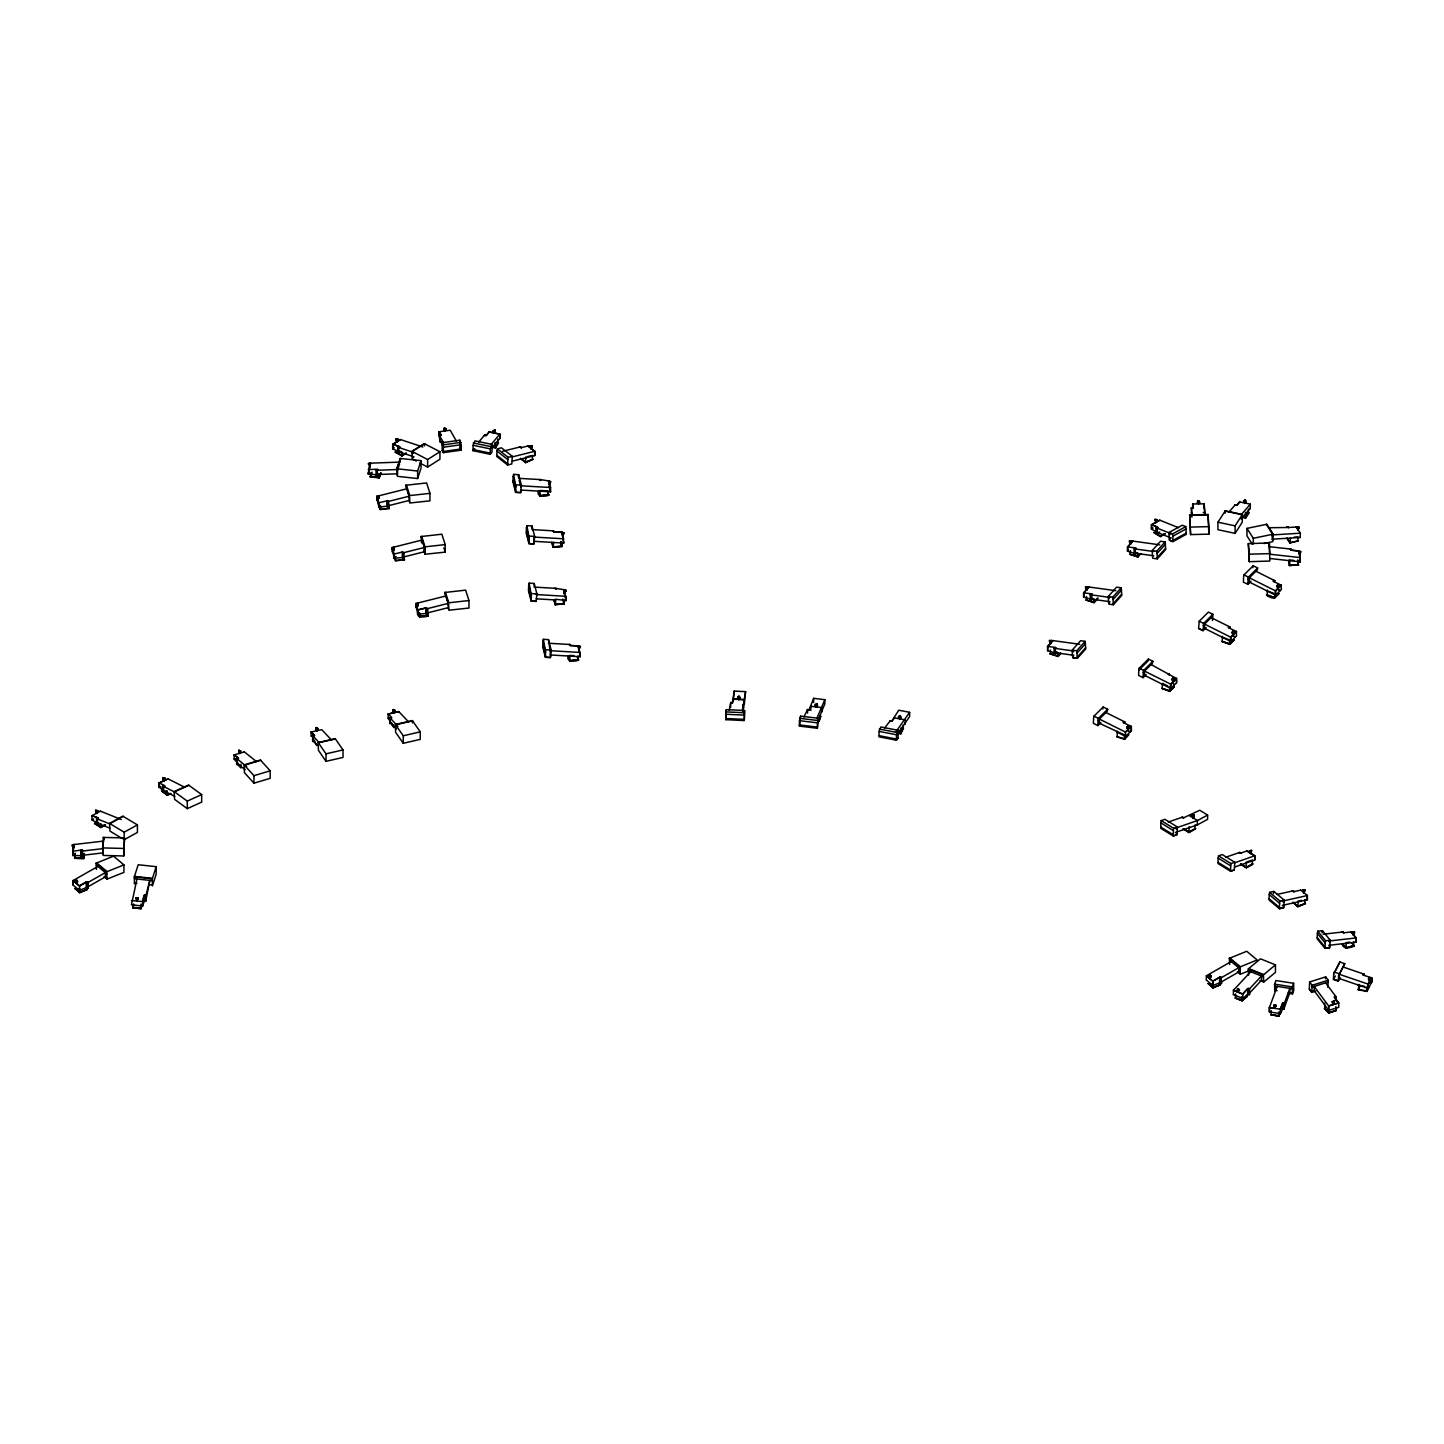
<?xml version="1.0" encoding="UTF-8"?>
<svg xmlns="http://www.w3.org/2000/svg" width="1444" height="1444" viewBox="0 0 1444 1444"><rect width="100%" height="100%" fill="white"/><g stroke="black" fill="none" stroke-linecap="round" stroke-linejoin="round"><path stroke-width="1.5" d="M725.827 719.672L726.314 709.636L744.562 710.52L744.508 718.318L744.075 720.556L725.827 719.672L726.314 709.636M744.075 720.556L744.562 710.52M799.489 720.682L800.608 716.152L818.549 718.282L817.358 728.263L799.434 726.115L799.489 720.682L817.412 722.83L817.358 728.263M800.608 716.152L799.434 726.115M817.412 722.83L818.549 718.282M1333.787 1002.732L1333.299 1004.501L1333.317 1002.569M1334.094 1003.399L1334.148 1001.017L1332.162 1001.649L1334.094 1003.399L1334.148 1001.017M879.089 731.404L880.876 726.982L898.24 730.321L898.024 738.119L896.381 740.194L879.035 736.837L879.089 731.404L896.453 734.761L896.381 740.194L898.024 738.119M896.453 734.761L898.24 730.321M473.091 445.293L474.986 440.871L492.205 444.445L491.989 452.225L490.238 454.3L473.018 450.708L473.091 445.293L490.31 448.867L490.238 454.3M490.31 448.867L492.205 444.445M1225.108 513.162L1225.27 510.815L1242.436 514.461L1242.201 522.241L1235.107 533.359L1217.942 529.713L1217.942 522.205L1225.27 510.815M82.434 855.732L72.832 855.498L73.337 844.614L103.661 841.076M72.832 855.498L72.922 854.18L75.034 854.216L75.034 857.862M74.113 846.888L74.204 844.505L72.2 845.119L74.113 846.888L74.186 845.011M84.131 853.548L83.752 858.53L74.619 858.296L74.998 853.314M75.016 857.989L75.359 853.458M82.525 854.415L82.362 856.671L81.063 856.635L81.117 850.245L82.434 850.101M81.063 856.635L81.117 850.245M81.315 851.166L81.387 850.065L72.832 851.22M82.362 851.22L82.434 850.281M82.434 854.379L82.362 855.317L103.102 852.881L103.102 848.621L81.063 851.202M83.716 853.44L83.373 858.079L83.373 854.613M102.975 850.119L103.336 837.448L124.509 837.881L123.715 855.967L103.21 855.444L103.102 848.621M102.975 854.379L103.102 852.881M102.524 848.007L104.004 837.376M123.715 855.967L124.509 837.881M238.802 752.541L238.91 750.158L240.805 751.927L238.802 752.541L238.91 750.158M239.307 751.512L239.686 753.353M1327.83 987.299L1328.155 980.223L1325.682 976.866L1309.636 981.956L1309.311 989.032L1311.784 992.371L1315.791 991.089M1309.311 989.014L1311.784 992.371L1312.109 985.295L1309.636 981.956M1325.466 978.743L1325.682 976.866M1160.868 822.881L1161.193 820.607L1164.947 819.308L1177.456 827.015L1176.968 834.704L1173.214 836.004L1160.705 828.278L1160.868 822.881L1173.376 830.607L1173.214 836.004L1176.968 834.704M1173.376 830.607L1173.701 828.314L1177.456 827.015M1218.176 858.169L1218.501 855.877L1222.256 854.577L1234.801 862.285L1234.295 869.956L1230.541 871.255L1218.014 863.548L1218.176 858.169L1230.703 865.858L1230.541 871.255L1234.295 869.956M1230.703 865.858L1231.028 863.584L1234.801 862.285M730.628 703.318L732.361 702.65L730.736 702.56L729.238 710.322M732.343 702.759L734.202 691.098L745.609 691.64L743.588 708.408M733.335 701.333L734.202 691.098M742.342 710.574L745.609 691.64M742.92 711.693L743.407 708.354M1237.418 991.035L1237.616 988.653L1239.475 990.476L1237.418 991.035L1237.508 989.501M1238.356 990.259L1238.302 992.172L1237.923 990.006L1238.988 989.718M496.971 451.106L497.332 448.849L501.465 447.82L512.331 456.322L511.79 463.975L507.638 465.004L496.79 456.484L496.971 451.106L507.837 459.607L507.638 465.004M507.837 459.607L508.18 457.351L497.332 448.849M1269.24 894.612L1269.601 892.356L1273.861 891.417L1284.203 900.135L1283.644 907.771L1279.384 908.709L1269.041 899.991L1269.24 894.612L1279.583 903.33L1279.384 908.709L1283.644 907.771M1273.482 893.655L1273.861 891.417M1279.583 903.33L1279.944 901.074L1269.601 892.356M1317.361 933.402L1317.776 931.181L1322.433 930.658L1330.231 940.206L1329.617 947.787L1324.96 948.329L1317.163 938.762L1317.361 933.402L1325.159 942.968L1324.96 948.329L1329.617 947.787M1322.036 932.86L1322.433 930.658M1325.159 942.968L1325.574 940.748L1317.776 931.181M1264.005 543.54L1272.579 541.717L1272.796 540.616L1273.211 534.172L1266.893 524.244L1246.984 528.378L1246.984 535.886L1252.255 544.153M733.299 699.167L732.595 702.777L730.718 702.687L730.628 707.398M1097.855 725.592L1098.054 720.339L1107.259 711.206L1107.656 709.239L1103.198 707L1093.992 716.134L1093.595 718.119L1093.397 723.354L1097.855 725.592L1100.924 722.542M1098.054 720.339L1098.433 718.372L1107.656 709.239M1102.801 708.986L1103.198 707M1138.793 670.178L1139.19 668.193L1148.395 659.06L1152.853 661.298L1152.456 663.265L1143.251 672.399L1143.052 677.651L1138.612 675.413L1138.793 670.178L1147.998 661.027L1148.395 659.06M1143.251 672.399L1143.648 670.431L1152.853 661.298M1212.455 620.541L1212.852 614.314L1208.393 612.094L1199.188 621.227L1198.61 628.447L1203.051 630.667L1206.119 627.617M1198.61 628.447L1203.051 630.667L1203.646 623.447L1212.852 614.314M1247.869 584.351L1248.049 579.098L1257.255 569.965L1257.652 567.997L1253.193 565.759L1243.988 574.892L1243.609 576.878L1243.41 582.112L1247.869 584.351L1250.937 581.3M1248.049 579.098L1248.446 577.131L1257.652 567.997M1252.814 567.745L1253.193 565.759M513.143 476.52L513.595 474.39L518.685 474.679L521.356 485.13L520.688 492.603L515.598 492.314L512.927 481.845L513.143 476.52L515.815 486.989L515.598 492.314L520.688 492.603M515.815 486.989L513.595 474.39M518.234 476.827L518.685 474.679M526.464 527.8L526.898 525.652L532.006 525.959L534.677 536.41L534.009 543.883L528.901 543.594L526.23 533.125L526.464 527.8L529.136 538.251L528.901 543.594L534.009 543.883M529.136 538.251L526.898 525.652M531.554 528.089L532.006 525.959M528.684 585.289L529.136 583.159L534.226 583.448L536.897 593.899L536.229 601.372L531.139 601.083L528.468 590.614L528.684 585.289L531.356 595.758L531.139 601.083L536.229 601.372M531.356 595.758L529.136 583.159M534.226 583.448L534.172 587.094L555.994 588.358M542.926 641.443L543.359 639.313L548.467 639.602L551.139 650.053L550.471 657.525L545.381 657.237L542.709 646.768L542.926 641.443L545.597 651.912L545.381 657.237L550.471 657.525M545.597 651.912L543.359 639.313M548.467 639.602L549.839 648.843M1333.66 974.05L1339.87 962.011L1344.761 963.671L1338.552 975.729L1338.335 980.999L1333.444 979.321L1333.66 974.05L1339.87 962.011M1338.552 975.729L1344.761 963.671M1269.023 545.164L1268.789 542.98L1248.302 543.63L1249.277 561.68L1269.781 561.048L1269.475 543.052M395.024 710.358L393.237 709.564L392.912 710.845L395.024 710.358L395.024 711.441L392.912 711.928L393.075 710.412M392.912 711.928L393.237 709.564M393.4 711.296L393.851 713.101L393.436 710.917M315.929 729.4L316.182 727.577L317.951 729.455L315.857 729.942L316.001 728.426M315.857 729.942L316.182 728.642L317.951 729.455M316.344 729.328L316.868 730.808M134.454 883.909L134.328 876.869L138.191 864.739L156.187 866.671L156.187 874.18L152.45 885.84L152.324 878.8L156.187 866.671M144.454 894.937L144.22 901.309L146.061 900.731L144.454 900.569L142.703 906.02L131.44 904.828L136.981 878.999M140.826 904.287L140.826 908.222M142.487 901.543L144.003 895.659L145.862 895.858L149.833 880.371L146.061 899.377L144.454 899.197M142.703 901.76L144.256 895.677M142.36 903.493L141.151 908.709L132.667 907.789L133.732 904.161M132.667 907.789L133.769 904.341M133.119 907.301L141.223 908.168M140.754 908.348L141.855 904.955M377.642 469.318L376.054 470.293L376.054 475.726L377.335 475.87L377.642 474.95L368.202 473.921L370.314 463.163L400.15 462.098L400.205 458.47L421.034 460.636L421.034 468.145L417.641 478.542L397.461 476.339L396.793 468.849L400.205 458.47M370.548 463.091L370.133 465.455L368.419 463.524L370.548 463.091L368.455 473.939M368.202 473.921L370.314 463.163M380.819 472.964L379.212 477.856L370.224 476.881L371.27 473.361M372.083 472.152L370.621 476.592L370.693 472.838M376.306 470.275L376.649 469.21L368.202 469.643M377.335 470.419L377.642 469.499M376.054 475.726L376.361 474.805M379.862 474.408L378.906 477.386L378.906 473.921M379.212 477.856L380.819 472.639M396.793 468.849L400.854 458.434M397.244 470.997L397.732 469.517L376.054 470.293M398.327 467.657L399.555 463.957M397.244 475.257L397.732 469.517M417.641 478.542L417.641 471.033L421.034 460.636M807.286 710.015L809.163 709.654M818.315 719.545L824.849 703.932L824.849 699.672L813.64 698.336L809.109 709.762M824.849 699.672L816.762 718.516M819.037 721.097L820.806 716.152L818.947 721.314M1276.081 987.588L1274.763 991.198L1274.583 984.158L1275.918 980.548L1293.607 983.274L1293.77 990.313L1292.452 993.923L1288.03 993.237M1282.94 1002.623L1282.597 1008.995L1284.167 1009.23L1284.167 1003.779L1289.853 988.346L1289.853 992.606L1284.51 1007.136M1282.94 1008.255L1280.449 1013.616L1269.402 1011.919L1269.402 1007.641L1277.218 986.396M1269.402 1011.919L1269.456 1007.461L1275.142 1008.345L1275.377 1005.981M1280.268 1009.139L1282.416 1003.327L1284.239 1003.598M1280.449 1009.356L1282.669 1003.363M1292.452 993.923L1292.272 986.884L1293.607 983.274M1278.68 1015.854L1281.045 1010.764M1279.059 1016.233L1270.72 1014.627L1279.059 1016.233L1280.557 1010.926M1284.167 1009.23L1284.51 1002.876M803.929 717.054L807.557 709.473L807.557 713.101M811.041 706.278L809.362 709.798L807.503 709.582M443.886 429.012L444.517 427.767L446.088 429.77L443.886 430.095L443.886 429.012L446.088 428.706M443.886 430.095L444.517 427.767M444.517 429.518L445.077 431.034M1250.594 851.761L1249.8 851.725M1250.215 851.328L1250.991 853.603L1251.623 850.354L1249.421 850.66L1250.973 852.682L1251.623 850.354M1250.432 853.675L1250.504 850.697M1193.141 816.835L1193.701 818.369L1193.791 815.391L1192.654 815.535L1193.322 816.979M1194.332 815.12L1193.683 816.365L1192.13 815.409L1193.683 817.448L1194.332 815.12L1192.13 815.409M1193.141 818.441L1193.322 816.347M1335.375 975.982L1333.444 979.321L1338.335 980.999L1340.267 977.66M1338.552 979.989L1339.382 974.303L1368.19 984.14L1368.19 988.418L1339.382 978.563M1343.498 967.137L1364.436 974.285L1363.93 975.169L1362.685 974.935L1363.19 973.852M1364.183 974.195L1363.587 975.241L1371.8 977.877L1371.8 982.137L1366.602 990.945M1358.263 985.025L1364.616 986.324M1369.074 986.649L1366.854 991.45L1358.172 989.79L1359.905 986.451M1358.551 989.537L1358.678 984.303M1368.569 978.797L1369.291 977.552L1370.789 979.592L1368.569 979.862L1368.569 978.797L1370.789 978.527M1368.569 979.862L1369.291 977.552M1368.19 984.14L1371.8 977.877M1366.854 991.125L1369.58 986.396M891.67 721.26L898.782 710.213L909.63 712.325L895.605 732.198M896.868 734.852L909.63 716.585L909.63 712.325M903.457 728.39L900.695 733.281L900.695 728.155M896.85 732.992L900.93 733.787L902.969 728.534M484.336 435.402L485.87 435.907L489.119 431.864L499.895 434.102L499.895 438.38L492.296 447.351M495.111 447.441L498.451 442.658L495.346 447.947L491.285 447.098M495.346 447.622L498.451 442.658M1234.728 505.382L1236.714 505.183L1235.18 504.858L1228.988 512.024M1235.107 533.359L1235.107 525.851L1242.436 514.461M1250.323 508.414L1246.714 512.602L1245.486 512.349L1245.486 517.475L1248.88 513.017M1245.486 517.475L1248.374 512.945L1248.374 509.01M1241.659 517.114L1245.721 517.981L1248.88 512.692M532.258 445.673L531.356 447.929L530.002 445.817L532.258 445.673L531.175 446.99M531.699 445.889L530.941 448.885L531.356 446.864L530.002 445.817M884.522 728.119L890.208 720.863L891.76 721.152L889.793 721.386M894.558 717.939L891.923 721.314L890.136 720.953M1210.974 976L1209.675 974.917L1208.718 976.108L1210.974 976L1210.974 977.065L1208.718 977.173L1208.935 976.018M1208.718 977.173L1209.675 974.917M1209.819 976.938L1209.819 978.527L1209.982 975.368M75.359 880.894L76.333 879.703L77.615 881.851L75.359 881.959L75.359 880.894L77.615 880.786M75.359 881.959L76.333 880.768L77.615 881.851M76.694 881.418L76.135 883.042L76.135 881.454M76.694 883.024L76.333 879.703M1304.979 889.883L1304.185 891.453L1302.723 889.991L1304.979 889.883L1304.004 892.121L1302.723 889.991M1304.239 890.948L1303.625 893.078L1304.004 891.056M478.704 442.063L484.769 434.879L486.303 435.204M489.281 432.027L486.466 435.348L484.679 434.987M490.87 444.77L499.895 434.102M473.018 450.708L474.769 448.651M1236.624 505.292L1239.584 501.862M1239.746 502.025L1236.876 505.346L1235.089 504.967M1241.136 514.786L1250.323 504.155L1239.494 501.971M1241.208 518.956L1246.714 512.602M1087.747 586.842L1086.7 589.08L1085.491 586.896L1087.747 586.842L1086.628 588.123M1092.133 599.657L1083.578 597.112L1083.578 592.852L1088.83 586.968L1115.815 590.704M1089.065 587.004L1083.812 592.888L1083.812 597.184M1130.869 542.637L1131.41 541.41L1130.273 544.135L1129.695 541.482L1130.327 542.673L1131.645 540.958L1129.389 541.013L1130.616 543.179M1137.078 552.601L1135.273 554.604L1134.118 554.261L1134.876 553.431L1127.493 551.229L1127.493 546.951L1132.746 541.085L1159.712 544.821M1132.962 541.121L1127.71 546.987L1127.71 551.301M1127.493 551.229L1128.54 550.056M1093.18 598.484L1090.22 600.163L1090.22 594.711L1091.321 593.773L1083.578 592.852M1098.054 598.123L1094.101 602.87L1086.159 599.928M1092.133 594.025L1091.375 600.505M1050.654 642.652L1049.427 640.486L1051.701 640.432L1050.889 643.591L1051.449 640.883L1050.907 642.129M1050.582 641.714L1049.427 640.486M1134.118 554.261L1134.118 548.81L1135.219 547.872L1127.493 546.951M1056.069 653.248L1047.532 650.702L1047.532 646.443L1052.784 640.558L1079.769 644.295M1140.706 553.648L1137.998 556.987L1129.876 554.243L1138.179 556.463M1053.019 640.594L1047.766 646.461L1047.766 650.775M1135.273 549.153L1136.031 548.142M1092.133 598.303L1091.375 599.134L1109.822 601.679L1108.811 604.133L1113.396 604.765L1121.789 595.361L1121.194 587.78L1116.609 587.148L1108.216 596.534L1108.613 603.014M1136.031 552.402L1135.273 553.251L1153.72 555.778M1097.53 598.213L1093.938 602.347L1093.938 598.899M1057.134 652.074L1054.174 653.735L1054.174 648.284L1056.069 647.616M1054.391 648.32L1055.257 647.345L1047.532 646.443M1060.69 653.5L1058.055 656.46L1049.932 653.717L1058.235 655.937M1050.275 653.825L1050.456 650.089M1140.291 553.612L1137.836 556.463L1137.836 553.016M1056.069 651.894L1055.329 652.724L1073.776 655.269L1072.766 657.706L1077.35 658.338L1085.744 648.952L1085.148 641.353L1080.563 640.721L1072.17 650.125L1072.567 656.605M1108.613 598.755L1109.822 597.419L1090.22 594.711M1060.347 653.085L1057.874 655.937L1057.874 652.489M1152.131 550.633L1160.525 541.247L1165.091 541.879L1165.705 549.478L1157.294 558.864L1152.727 558.232L1152.131 550.633L1156.698 551.283L1165.091 541.879M1058.055 656.46L1060.744 653.121M1113.396 604.765L1112.801 597.166L1121.194 587.78M1113.198 599.386L1121.591 590M1157.294 558.864L1157.095 553.503L1165.507 544.099M1113.198 603.646L1121.591 594.26M1072.567 652.345L1073.776 650.991L1054.174 648.284M1157.095 557.763L1165.507 548.359M1072.766 657.706L1077.35 658.338L1076.755 650.757L1085.148 641.353M1077.152 652.977L1085.545 643.591M1077.152 657.237L1085.545 647.833M1197.437 501.808L1198.502 500.635L1199.711 502.819L1197.437 502.873L1197.437 501.808L1199.711 501.754M1197.437 502.873L1198.502 501.718L1199.711 502.819M1198.556 504.245L1198.502 500.635M1248.573 975.115L1248.302 968.96L1260.45 958.816L1275.449 964.863L1275.449 972.372L1263.717 982.101L1259.962 980.584M1250.721 971.704L1233.338 990.404L1242.724 994.176L1247.634 988.905M1249.565 994.429L1247.472 994.519L1248.23 988.454L1249.565 988.996L1249.565 994.429L1248.23 993.905L1242.724 998.454L1233.483 994.519M1242.652 993.941L1247.417 988.815L1248.97 989.447M1248.807 995.06L1248.807 989.609L1261.442 976.036L1261.442 980.296L1249.565 993.075L1248.23 992.533L1248.23 988.256M1263.717 982.101L1263.319 975.007L1275.449 964.863M1143.251 676.658L1144.569 675.359L1144.569 671.099L1170.813 684.221L1170.813 688.499L1144.569 675.359M1143.052 677.651L1146.121 674.601M1098.054 724.599L1099.371 723.3L1099.371 719.04L1125.616 732.162L1131.374 726.458L1123.829 722.884L1124.786 721.946M1203.249 625.414L1212.455 616.281M1248.049 583.358L1249.367 582.058L1249.367 577.799L1275.612 590.921L1275.612 595.199L1249.367 582.058M1203.249 629.674L1204.567 628.375L1204.567 624.115L1230.811 637.237L1230.811 641.515L1204.567 628.375M1169.387 674.926L1168.268 674.547L1169.08 673.536M1105.942 712.506L1125.002 722.054L1124.19 722.866L1123.053 722.487L1123.883 721.477M1099.371 723.3L1124.443 734.87L1124.587 739.328L1116.681 736.675L1124.786 738.823M1162.221 688.535L1162.42 683.319L1167.835 686.026M1172.131 678.987L1173.268 677.85L1174.387 680.052L1172.131 680.052L1172.131 678.987L1174.387 678.987M1172.131 680.052L1173.268 678.915L1174.387 680.052M1173.539 679.582L1173.539 681.171L1172.979 679.582M1255.955 571.264L1275.016 580.813L1274.186 581.625L1273.066 581.246L1273.879 580.253M1126.916 726.928L1128.071 725.791L1129.19 727.993L1126.916 727.993L1126.916 726.928L1129.19 726.928M1274.781 580.705L1273.843 581.643L1281.37 585.217L1275.612 590.921M1126.916 727.993L1128.071 726.855L1129.19 727.993M1170.813 684.221L1176.571 678.518L1151.139 664.565M1128.342 727.523L1128.342 729.13L1127.782 727.523M1229.981 627.021L1229.043 627.959L1236.569 631.533L1230.811 637.237M1266.569 590.668L1274.456 593.628C1279.438 605.541 1254.222 588.304 1274.583 597.78L1278.933 593.791M1221.768 636.984L1229.638 639.945L1229.638 643.898L1234.133 639.782L1229.783 644.421L1221.895 641.443L1229.783 644.096L1234.133 639.782M1170.813 688.499L1176.571 682.777L1176.571 678.518M1169.64 690.755L1174.134 686.766L1169.784 691.387L1161.897 688.409L1169.784 691.062L1174.134 686.766M1267.038 595.235L1274.781 597.581M1276.929 585.686L1278.066 584.549L1279.185 586.751L1276.929 586.751L1276.929 585.686L1279.185 585.686M1116.573 731.909L1125.616 736.44L1131.374 730.718L1131.374 726.458M1276.929 586.751L1278.066 585.614L1279.185 586.751M1222.22 641.551L1222.418 636.335M1234.385 632.003L1233.266 630.866L1232.129 632.003L1234.385 632.003L1234.385 633.068L1232.129 633.068L1232.382 631.931M1278.337 586.282L1278.337 587.888L1277.778 586.282M1128.937 734.707L1124.587 739.328M1232.129 633.068L1233.266 631.949L1234.385 633.068M1275.612 595.199L1281.37 589.477L1281.153 585.109L1275.395 590.813L1275.395 595.09M1230.811 641.515L1236.569 635.811L1236.335 631.425L1230.577 637.129L1230.577 641.407M1274.583 598.087L1278.933 593.466M737.667 697.181L738.967 696.116L739.924 697.29L737.667 697.181L737.667 698.246L739.924 698.373L739.689 697.199M737.667 698.246L738.967 697.181L739.924 698.373M739.147 697.849L738.823 699.726L738.588 697.831M1353.317 933.131L1354.598 932.066L1353.317 934.196M1353.443 933.257L1353.696 935.152L1353.082 933.059M1353.642 933.69L1354.31 932.499M1353.118 935.134L1353.461 932.192M1235.396 997.822L1235.613 993.797M1240.847 997.696L1242.057 996.703L1242.147 1000.854L1235.071 998.021L1242.147 1000.548L1247.381 996.216L1241.822 1000.421M1242.147 1000.854L1247.381 996.216M1298.571 527.981L1298.3 530.345L1297.831 528.287L1299.275 527.295L1297.831 529.37M1298.192 528.865L1298.95 527.71L1298.102 528.432M1297.741 530.291L1298.138 527.367M136.783 900.009L138.263 897.933L136.783 900.009L136.025 897.699L138.263 897.933M137.144 899.504L137.703 898.078L136.548 897.951L136.711 900.93L137.126 898.006M815.246 704.6L816.744 703.625L817.466 704.871L815.246 704.6L815.246 705.665L817.466 705.936L816.925 704.094M816.383 704.69L816.42 707.217L816.744 703.625M815.246 705.665L816.744 704.69L817.466 705.936M398.165 439.12L396.631 440.095L395.945 438.85L398.165 439.12L396.631 441.16L395.945 438.85M397.804 439.536L396.613 442.081L396.468 439.102M399.771 452.405L392.66 448.669L392.66 444.391L400.367 439.517L422.821 446.99M400.566 439.572L392.858 444.463L392.858 448.759M392.66 448.669L394.212 447.694M401.324 451.43L397.714 452.586L397.714 447.135L399.771 446.774M397.894 447.207L399.176 446.395L393.039 444.355M398.67 447.64L399.771 446.954M406.324 453.163L401.973 455.925L395.205 452.062L402.226 455.438M397.714 452.586L399.771 451.033M405.926 453.091L401.973 455.6L395.205 452.062M416.233 461.087L412.424 459.102L411.937 451.412L424.247 443.597L439.933 451.737L439.933 459.264L427.623 467.08L420.023 463.091M411.937 451.412L424.753 443.759M412.262 453.705L414.031 452.586M412.262 457.965L414.031 456.845L398.67 451.737M427.623 467.08L427.623 459.553L439.933 451.737M1275.052 1005.367L1274.583 1008.255L1274.565 1006.269L1276.171 1005.349L1274.565 1007.334L1273.987 1006.071L1276.171 1006.414M1274.962 1006.865L1275.792 1005.746M1229.313 958.365L1246.732 951.271L1257.182 959.953L1239.764 967.047L1229.313 958.365L1229.692 964.574M1231.19 961.56L1206.245 975.873L1212.779 981.306L1212.779 985.566L1220.667 982.407L1221.606 983.165L1219.602 982.841L1219.602 977.389L1220.667 976.956L1221.606 983.165M1212.779 985.566L1206.462 980.025M1212.852 981.054L1219.657 977.137L1220.74 978.039L1220.523 983.599M1212.779 981.306L1219.819 977.263M1219.602 977.389L1220.523 978.148L1238.645 967.751L1238.645 972.011L1221.606 981.812L1220.667 976.758M88.246 882.537L86.243 882.194L87.163 882.97L105.34 872.627L105.34 876.887L88.246 886.634L87.326 885.858M96.459 869.414L96.08 863.205L113.553 856.166L123.931 864.884L123.931 872.393L107.018 879.107L104.04 876.616M86.243 882.194L86.243 887.645L88.246 887.988L87.326 887.212L79.402 890.352L72.922 884.919L72.922 880.641L97.939 866.4M72.922 884.919L73.121 880.515L79.619 885.966L79.402 890.352M79.456 885.84L86.297 881.941L87.38 882.844M86.459 882.067L79.402 886.093L72.922 880.641M96.08 863.205L106.459 871.905L123.931 864.884M97.777 810.607L96.134 811.51L95.611 810.246L97.777 810.607L96.134 812.575L95.611 810.246M96.188 811.907L96.73 813.586L96.676 810.607M96.549 812.106L97.398 811.005M92.344 815.607L98.084 817.9L96.531 818.586L96.531 824.037L97.705 823.387L91.983 819.921L91.983 815.643L100.448 811.167M91.983 819.921L93.643 819.001M97.434 819.145L98.607 818.297M105.538 824.975L100.845 827.556L94.546 823.405L101.134 827.069M98.607 822.575L97.434 823.224L109.78 828.152M96.531 824.037L98.607 823.928M100.863 827.015L104.744 824.777M104.112 825.445L100.845 827.231L94.546 823.405M109.545 823.423L122.794 816.149L137.415 824.903L137.415 832.43L124.166 839.704L124.166 832.195L109.545 823.423L109.997 831.13L122.397 838.639M109.997 823.621L123.263 816.329M124.166 832.195L137.415 824.903M1157.222 519.659L1155.597 520.562L1155.056 519.298L1157.222 519.659L1155.597 521.645L1155.056 519.298M1155.994 521.158L1156.68 519.768M1158.052 532.998L1151.428 528.973L1151.428 524.713L1159.712 520.147L1178.575 527.71M1159.893 520.219L1151.608 524.786L1151.608 529.082M1151.428 528.973L1153.088 528.071M1159.712 532.078L1155.976 533.089L1155.976 527.656L1158.052 527.547L1156.879 528.197M1156.157 527.71L1157.528 526.97L1151.789 524.677M1164.983 534.027L1160.29 536.608L1153.991 532.475L1160.579 536.139M1155.976 533.089L1157.149 532.439L1157.149 527.006L1151.428 524.713M1164.189 533.829L1160.29 536.608M1165.055 533.666L1160.29 536.284L1153.991 532.475M1168.99 532.493L1182.239 525.201L1185.795 526.627L1186.264 534.316L1172.997 541.608L1169.441 540.182L1168.99 532.493L1172.546 533.919L1185.795 526.627M1169.297 534.785L1171.192 533.738L1155.976 527.656M1169.441 540.182L1172.997 541.608L1172.853 536.211L1186.102 528.919M1169.297 539.045L1171.192 537.998L1156.879 532.276M1172.853 540.453L1186.102 533.179M1238.844 852.7L1240.919 853.061M1246.28 867.266L1252.67 863.711M1240.36 864.162L1246.262 867.808L1252.923 864.18L1246.262 867.483L1240.631 864.017M1181.571 817.448L1183.629 817.809L1182.51 817.123L1168.304 822.033M1177.131 829.307L1175.344 828.206L1197.509 820.535L1207.599 815.084L1207.599 819.344L1197.509 824.813L1175.344 832.466L1177.131 833.567M1189.242 832.087L1183.34 828.766L1188.972 832.231L1195.632 828.621L1188.972 832.556L1183.069 828.91M1188.99 831.906L1195.632 828.621M898.529 716.531L900.226 715.664L900.677 718.011L898.529 717.596L898.529 716.531L900.677 716.946M898.926 717.163L899.811 716.08M898.529 717.596L900.226 715.664M899.702 717.632L899.702 719.238L900.172 717.036L899.071 716.82M379.104 497.314L378.689 496.032L376.974 496.88L379.104 498.379M378.617 497.404L378.147 499.588L378.274 496.429M393.959 547.294L392.226 548.142L394.374 549.641L392.226 549.207L393.959 547.294L394.374 548.576M392.624 548.756L393.526 547.691L392.768 549.063L393.869 549.298M393.4 549.243L393.4 550.85L393.869 548.666L392.768 548.431M417.731 603.231L415.998 604.079L418.146 605.596L415.998 605.144L417.731 603.231L418.038 605.018L417.821 603.718M416.395 604.711L417.298 603.628M417.172 605.198L417.172 606.787L417.641 604.603M493.198 430.673L494.931 429.825L495.328 431.106L493.198 430.673L493.198 431.738L495.328 432.171L495.13 430.637M493.198 431.738L494.931 430.89L495.328 432.171M494.263 433.056L494.931 429.825M1243.645 500.689L1245.378 499.841L1245.775 502.205L1243.645 501.754L1243.645 500.689L1245.775 501.14M1243.645 501.754L1245.378 500.924L1245.775 502.205M1244.818 501.808L1244.818 503.396L1245.269 501.212L1244.168 501.609M548.864 482.368L550.633 481.556L548.864 483.433L548.612 481.592M549.568 481.502L549.532 484.48L549.46 482.567M549.298 483L550.218 481.935L549.009 484.372M563.936 532.836L561.842 532.349L562.167 534.713L563.936 532.836L562.167 533.648L562.853 535.76L562.853 534.154M566.174 590.325L564.405 591.137L564.062 589.856L566.174 590.325L564.405 592.202L564.062 590.921L566.174 591.39M565.091 591.661L565.109 590.271M564.839 591.769L565.759 590.704M564.839 591.137L565.001 592.942M578.629 647.291L580.416 646.479L578.629 648.356L578.304 646.009L580.416 646.479M579.333 646.425L578.791 649.295L580.001 647.49M578.791 649.295L579.08 647.273M163.389 779.02L165.157 778.208L163.389 780.085L163.064 778.785L165.157 779.273M163.984 779.218L164.075 781.132L163.822 779.002M163.822 779.634L164.742 778.587M164.959 791.547L159.002 787.197L159.002 782.919L168.009 778.839L184.922 787.359M160.807 786.384L159.002 787.197L159.165 783.009L168.154 778.912M174.742 796.348L164.201 791.041L162.865 791.547L162.865 786.096L164.959 786.114L163.677 786.691M163.028 786.168L164.508 785.5L159.002 782.919M161.566 791.15L167.522 794.832M166.746 790.734L163.677 792.142L163.677 786.511M167.215 794.976L170.753 793.37M174.164 791.601L188.55 785.067L201.673 794.579L201.673 802.106L187.287 808.64L174.58 799.326L174.164 791.601L187.287 801.113L187.287 808.64M161.566 790.825L167.215 795.301L170.609 793.749M174.58 791.799L188.965 785.265M187.287 801.113L201.673 794.579M519.371 447.117L521.392 447.622L520.418 446.864L502.656 451.286M525.67 462.062L532.944 459.246L525.58 462.694L520.454 458.362M532.944 459.246L525.58 462.369L520.688 458.542L525.905 462.242M1208.411 983.725L1213.429 987.497M1211.48 984.483L1213.213 983.779L1213.213 987.425M1237.346 971.758L1240.324 974.231L1249.692 970.476M1212.888 987.443L1220.613 984.627L1213.104 987.949L1208.177 983.544L1213.104 987.949M1213.104 987.642L1220.613 984.627M75.07 888.511L80.052 892.302M78.102 889.269L79.835 888.583L79.727 892.753L87.272 889.432L79.51 892.248M87.272 889.432L79.727 892.428L74.853 888.313L79.727 892.753M1292.091 891.074L1294.077 891.616L1293.156 890.84L1277.11 894.432M1293.283 902.518L1298.246 906.327M1298.03 906.128L1305.466 903.475L1297.921 906.778L1293.048 902.338L1297.921 906.778M1297.921 906.453L1305.466 903.475M1300.773 551.626L1298.878 552.33L1298.752 551.03L1300.773 551.626L1298.878 553.413L1298.752 552.095L1300.773 552.691M1299.636 554.496L1299.618 552.565M1299.347 552.98L1300.268 551.662M1183.448 817.864L1199.784 810.264L1207.599 815.084M1225.613 857.303L1239.8 852.375M1240.739 853.115L1246.966 850.949L1254.8 855.769L1254.8 860.046L1234.746 866.996M1234.674 862.772L1254.8 855.769L1254.619 860.101M1312.109 985.295L1328.155 980.223M1311.892 987.173L1327.938 982.101M1311.892 991.432L1314.184 990.71L1328.769 1010.403L1338.805 1007.226L1338.678 1002.786L1328.642 1005.963L1314.184 986.451L1314.184 990.71M1335.61 1000.548L1335.61 996.27L1334.184 996.92L1336.241 997.118L1336.241 1000.746M1323.733 1003.616L1324.888 1003.255M1332.613 1002.316L1333.66 1001.36M1332.162 1002.714L1334.148 1002.082M1328.642 1010.24L1328.642 1005.963L1338.805 1002.966L1334.689 997.407M1324.545 1008.381L1329.094 1012.695M1328.895 1012.605L1336.314 1010.421L1328.751 1013.128L1324.347 1008.183L1328.751 1012.804L1336.314 1010.421M238.802 751.476L240.805 750.862M239.307 752.143L240.354 751.819L239.343 750.519L240.336 751.512M237.105 759.057L238.567 758.443L236.509 758.389L237.105 764.508L238.567 764.075L234.127 759.147L234.127 754.887L244.397 751.927M234.127 759.147L236.148 758.551M236.635 758.497L238.314 757.992L234.47 754.905M236.509 763.84L237.953 763.407M244.162 764.923L260.407 760.049L270.19 770.807L270.19 778.316L253.963 783.189L244.469 772.684L244.162 764.923L253.963 775.681L253.963 783.189M244.469 765.176L260.714 760.284M245.155 769.598L236.78 763.262L241.328 767.324M253.963 775.681L270.19 770.807M72.669 845.805L73.716 844.848L72.669 845.173L73.662 846.473M72.2 846.184L74.204 844.505M73.337 847.971L73.662 845.841M1341.927 932.066L1343.804 932.788M1342.469 943.6L1346.331 947.806M1354.075 945.441L1346.169 947.715L1346.169 942.589L1349.941 942.156M1345.97 948.221C1366.818 940.766 1342.379 953.834 1342.306 943.708M1237.418 989.952L1239.475 989.411M1237.923 990.638L1238.988 990.349L1238.049 989.645M409.536 501.971L409.536 497.711L405.764 485.274L426.612 482.946L429.951 493.343L429.951 500.851L409.771 502.999L409.067 496.231L387.371 501.682L387.371 507.133L388.653 507.006M388.364 506.068L378.906 507.079L376.83 496.321L406.685 488.812M376.83 500.581L377.083 496.249L379.158 507.061M378.906 507.079L378.906 502.819L387.335 500.689M405.764 485.274L409.103 495.653L429.951 493.343M409.067 500.49L388.653 505.635L388.364 504.714M425.023 554.261L424.807 548.973L421.016 536.536L441.864 534.208L445.203 544.605L445.203 552.113L425.023 554.261L423.688 550.11M403.616 557.33L394.176 558.341L392.082 547.583L421.937 540.074M392.082 551.843L392.335 547.511L394.429 558.323M394.176 558.341L394.176 554.081L402.587 551.951L402.876 552.89M421.016 536.536L424.355 546.915L445.203 544.605M403.201 556.03L403.923 558.25L402.623 558.395L402.623 552.944L424.319 547.493L424.807 553.232M395.818 556.518L393.761 557.041L395.818 556.824M424.319 551.752L403.923 556.897L403.616 555.976M448.561 609.188L448.561 604.928L444.788 592.473L465.636 590.145L468.975 600.542L468.975 608.05L448.795 610.216L448.091 603.43L426.395 608.899L426.395 614.35L427.695 614.205M427.388 613.285L417.948 614.296L415.854 603.52L445.709 596.011M415.854 607.798L416.107 603.466L418.2 614.26M418.146 609.801L426.305 607.762L426.648 608.827M417.948 614.296L417.948 610.018L426.359 607.906M444.788 592.473L448.127 602.87L468.975 600.542M448.091 607.707L427.695 612.834L427.388 611.913M521.176 447.676L528.071 445.961L534.858 451.268L534.858 455.546L512.421 461.123M508.18 457.351L512.331 456.322M512.439 456.864L534.858 451.268M527.349 456.611L530.706 455.781M393.436 711.549L394.537 711.296L393.652 710.556M388.237 718.408L388.129 714.004L398.761 711.531L408.67 722M388.237 714.094L398.851 711.639M391.721 723.426L389.718 723.065L389.718 717.614L391.721 717.975L390.205 718.318M389.826 717.722L391.577 717.307L388.129 714.004M389.718 723.065L391.234 722.722M395.349 724.527L412.334 720.574L420.258 731.837L420.258 739.364L403.273 743.299L395.602 732.307L395.349 724.527L403.273 735.79L403.273 743.299M395.602 724.78L412.587 720.845M390.205 722.397L393.941 727.523L394.537 726.837M403.273 735.79L420.258 731.837M315.857 728.877L317.951 728.39M317.463 728.697L316.38 729.581L317.518 728.372M313.204 735.79L311.074 736.278L311.074 732.018L321.795 729.671L331.542 740.05M312.626 741.079L314.612 741.44L312.626 741.079L312.626 735.628L314.467 735.339L311.399 732.054M313.095 736.332L314.612 735.808M314.612 740.068L313.095 740.411L317.824 745.465M318.185 742.541L335.188 738.642L343.022 749.923L343.022 757.432L326.019 761.331L318.438 750.32L318.185 742.541L326.019 753.822L326.019 761.331M318.438 742.812L335.441 738.913M317.427 744.851L316.85 745.555L313.456 740.646M326.019 753.822L343.022 749.923M1293.878 891.67L1300.936 890.082M1279.944 901.074L1284.203 900.135M1283.824 906.633L1282.344 905.388L1307.398 899.811L1307.398 895.533L1282.344 901.128L1283.824 902.374M1298.03 906.236L1298.03 901.11L1301.477 900.352M1286.839 526.663L1288.644 527.475L1269.529 527.728M1246.984 528.378L1253.302 538.305L1273.211 534.172M1287.037 538.215L1290.25 542.601M1289.871 542.673L1298.463 540.85L1289.871 542.998L1286.893 538.323M368.906 464.246L370.007 463.398L368.906 463.614L369.736 465.004L368.834 463.921M368.419 464.589L370.548 464.156M369.483 464.878L369.483 466.484L370.133 464.372L368.419 463.524M444.445 429.139L445.582 428.976M439.77 441.665L439.445 435.474L441.034 435.258L439.77 436.214L439.77 441.665L441.341 441.431M439.517 435.583L441.341 435.33L439.373 431.846M442.063 442.712L459.842 440.203L461.178 444.716L461.232 450.149L443.452 452.658L442.225 450.51L442.063 442.712L443.29 444.878L443.452 452.658L442.225 450.51M443.29 444.878L461.069 442.351M443.398 447.225L461.178 444.716M443.398 451.485L461.178 448.958M1251.082 851.256L1249.421 851.725M1192.654 816.167L1193.791 816.022M1192.13 816.492L1194.332 816.185M1369.129 979.555L1370.428 978.472L1369.634 977.967L1369.616 981.144L1369.111 978.057M73.59 848.855L73.59 844.596L73.084 855.498M1323.137 934.232L1343.101 931.94M1343.57 932.824L1351.313 931.921L1356.187 937.914L1356.187 942.174L1328.715 945.315L1329.834 946.686M1325.574 940.748L1330.231 940.206M1356.187 937.914L1328.715 941.055L1329.834 942.427M388.653 501.555L387.082 500.761L387.371 507.133M380.187 509.136L389.23 508.396L380.259 509.678L378.689 504.461M402.623 558.395L402.334 552.023L403.923 552.817M395.439 560.398L404.5 559.658L395.512 560.94L393.941 555.723L395.891 560.579M426.395 614.35L426.106 607.96L427.695 608.754M419.211 616.335L428.2 615.379M419.283 616.877C441.954 612.184 414.518 622.526 417.713 611.985M539.154 479.516L540.688 480.527L540.453 479.588L518.631 478.325M538.504 491.032L540.092 495.689M548.684 494.732L540.038 495.472L540.038 490.455L548.287 490.942L548.233 494.552M539.695 496.05C562.618 491.736 534.641 501.7 538.432 491.122M553.991 531.789L552.456 530.977M553.395 546.969L551.807 542.294L553.016 547.33L562.059 546.554L560.85 541.536M561.987 546.012L553.341 546.861L553.539 542.475M562.059 546.229L553.016 547.33M554.695 588.286L556.229 589.296M554.045 599.802L555.633 604.476M564.225 603.502L555.579 604.35L555.579 599.224L566.12 600.578L564.189 589.748L564.189 594.062L564.442 589.766L555.741 588.34M555.236 604.494L564.279 603.736L555.236 604.819L553.991 599.567L555.236 604.819M568.936 644.439L570.47 645.432L570.236 644.511L548.395 643.23M578.683 650.197L578.43 645.901L570.254 645.576L569.965 644.493M568.268 655.955L569.875 660.612M578.466 659.655L569.802 660.504L569.802 655.377L573.936 655.612M569.477 660.973C592.401 656.659 564.423 666.623 568.214 656.045M530.526 446.593L531.699 446.521M530.002 446.882L532.258 446.738M1288.391 527.493L1296.423 527.006M1272.796 540.616L1271.893 534.948L1300.376 533.197L1300.141 537.493M1294.023 537.132L1297.957 536.879L1297.813 540.507M1271.893 539.208L1300.376 537.475M1209.278 976.27L1210.451 976.216M1209.278 976.902L1210.65 975.927M1210.054 978.238L1209.44 975.404M75.918 881.057L77.092 881.002M1303.246 890.786L1304.419 890.731M1302.723 891.056L1304.979 890.948M377.335 474.516L397.732 473.776M1289.889 548.973L1291.279 550.056L1291.189 549.117L1269.168 546.68M1248.302 543.63L1249.277 554.171L1270.449 553.612M1300.178 561.86L1299.311 550.958L1300.178 561.86L1269.872 558.485M1298.409 564.676L1289.672 564.965L1289.672 559.947L1293.842 560.398M1289.293 565.525L1298.427 564.911L1289.293 565.525L1288.824 560.218L1289.691 565.182M1129.912 541.825L1131.085 541.789M1129.389 542.078L1131.645 542.023L1131.645 540.958M1130.273 542.529L1129.389 541.013M1086.014 587.708L1087.188 587.672M1085.491 587.979L1087.747 587.907M1086.971 587.907L1086.935 590L1085.78 587.365L1086.429 588.574M1049.427 641.551L1051.701 641.497L1051.701 640.432M1050.889 643.591L1050.366 641.515M1192.69 508.414L1192.69 503.992L1204.134 503.83L1205.18 514.75M1191.408 513.107L1191.408 507.656L1193.304 507.71L1192.961 504.1M1191.462 508.396L1193.087 508.18M1203.249 512.584L1204.549 512.548L1204.116 503.721L1204.134 508.107M1189.694 514.948L1207.978 514.497L1208.881 526.645L1208.881 534.154L1190.578 534.587L1189.694 514.948L1190.578 534.587M1189.73 515.237L1208.014 514.786M1190.578 527.078L1208.881 526.645M1277.489 585.867L1278.662 585.867M1232.977 634.205L1233.266 630.866M1172.69 679.167L1173.864 679.167M103.21 847.935L123.715 848.44M74.637 857.754L83.77 857.971M738.227 697.398L739.4 697.452M733.047 699.04L744.454 699.6M733.029 699.167L744.436 699.708L744.436 703.986M725.881 711.874L744.129 712.758M725.845 714.238L744.093 715.123M725.845 718.498L744.093 719.383M1354.598 933.131L1352.342 933.023L1352.342 931.958L1354.598 932.066M1352.866 932.806L1354.039 932.86M516.266 484.841L521.356 485.13M520.923 491.538L520.526 490.039L550.579 491.808L550.579 487.531L520.526 485.78L520.923 487.278M531.933 529.587L553.756 530.869M553.738 531.771L562.203 532.276L563.882 543.088L533.847 541.319L533.847 537.06L563.882 538.811M561.987 532.403L553.774 531.933L553.503 530.851M529.569 536.121L534.677 536.41M531.807 593.61L536.897 593.899M536.085 594.549L566.12 596.3M536.085 598.809L555.759 599.982M570.218 645.432L578.683 645.919L580.344 656.731L550.308 654.962L550.308 650.702L580.344 652.453M546.049 649.764L551.139 650.053M1299.275 528.36L1297.055 528.143L1297.055 527.06L1299.275 527.295M1297.56 527.944L1298.734 527.421M134.454 876.4L152.45 878.331M134.328 876.869L152.324 878.8M134.418 878.728L152.414 880.659M134.418 882.988L136.981 883.259M149.833 884.63L152.414 884.919M144.454 895.118L146.061 895.298M136.548 898.583L137.541 899.251M136.025 898.764L138.263 899.016M131.44 900.551L142.757 901.579L142.703 906.02M132.667 907.482L141.151 908.709M397.461 468.831L417.641 471.033M370.296 476.339L379.285 477.314M379.212 477.531L370.224 476.881M1290.936 549.099L1291.026 550.182L1299.564 550.976L1299.564 555.254M1291.026 550.182L1299.329 551.103M1269.872 554.225L1300.178 557.583M815.788 704.852L816.943 704.997M816.239 705.304L816.42 707.217M819.957 716.278L818.64 721.152L818.64 717.704M799.579 718.318L817.503 720.466M799.489 724.942L817.412 727.09M396.468 439.734L397.605 439.878M395.945 439.915L398.165 440.185M1134.118 548.81L1153.72 551.518M1108.216 596.534L1112.801 597.166M1072.17 650.125L1076.755 650.757M1274.583 984.158L1292.272 986.884M1274.691 986.017L1292.38 988.743M1274.691 990.277L1277.218 990.656M1289.853 992.606L1292.38 993.003M1282.94 1002.804L1284.51 1003.057M1274.131 1006.143L1273.987 1005.006L1276.171 1005.349M1274.492 1005.908L1275.63 1005.439L1274.492 1005.277L1274.438 1006.793M1269.402 1007.641L1280.521 1009.176L1280.449 1013.616M1279.167 1015.692L1271.099 1014.681L1271.207 1010.638M1155.561 520.201L1156.68 520.4M1155.056 520.363L1157.222 520.742M1156.121 519.659L1156.175 522.656L1155.561 519.569M96.116 811.149L97.235 810.698L96.116 810.517L96.134 812.575M95.611 811.311L97.777 811.672M1371.8 982.137L1371.547 977.787L1367.937 984.05L1367.937 988.328M1369.074 983.003L1371.078 983.4L1369.074 982.714M1358.172 989.465L1366.981 990.909M894.305 717.885L905.244 719.888L905.171 724.256M879.234 729.058L896.598 732.415M896.977 732.559L901.056 733.245M897.031 732.704L900.93 733.787M879.089 735.664L896.453 739.021M378.617 498.036L377.498 497.169M393.833 550.633L393.31 548.539M417.605 606.588L416.847 603.845M494.841 431.828L493.722 431.594L494.498 430.853M489.029 431.973L499.804 434.211L499.804 438.471M497.566 442.712L497.945 438.958M473.235 442.929L490.473 446.521M491.429 446.665L495.491 447.405M473.091 449.535L490.31 453.127M1225.035 511.086L1242.201 514.732M1241.804 516.681L1245.847 517.439M1241.858 516.826L1245.721 517.981M1217.942 522.205L1235.107 525.851M550.633 481.556L548.521 481.087L550.633 482.621M563.413 533.54L562.33 532.656L563.413 532.908L562.618 533.63M561.842 533.414L563.936 533.901M564.55 593.141L565.001 591.336M578.304 647.074L580.416 647.544M163.226 779.2L163.064 777.72L165.157 778.208M1299.221 551.987L1300.268 552.294M1134.876 547.98L1136.031 548.323M1129.876 554.243L1137.998 556.987M1090.96 593.863L1092.133 594.206M1085.978 600.126L1094.281 602.347M1049.932 653.717L1058.055 656.136M392.66 444.391L398.995 446.503M397.714 447.135L412.1 451.936M1278.391 590.018L1280.214 590.632L1278.391 589.712M1233.591 636.335L1235.414 636.948L1233.591 636.046M1222.418 641.353L1229.981 643.898M1176.571 682.777L1176.337 678.391L1170.579 684.113L1170.579 688.373M1162.42 688.337L1169.983 690.882M1131.374 730.718L1131.139 726.35L1125.381 732.054L1125.616 736.44M1128.396 731.26L1130.219 731.873L1128.396 730.953M1334.094 972.029L1338.985 973.707M1332.162 1001.649L1334.094 1002.316M1332.631 1002.01L1333.642 1002.984L1332.613 1001.685M238.91 751.241L240.805 751.927M72.2 845.119L74.113 845.823M100.268 811.095L121.206 819.47M91.983 815.643L97.885 818.008M96.531 818.586L109.69 823.856M1248.699 968.545L1263.717 974.592M1248.302 968.96L1263.319 975.007M1248.573 970.837L1263.59 976.902M1261.442 980.296L1263.59 981.162M1247.472 989.068L1248.807 989.609M1239.475 990.476L1237.616 988.653M1235.613 997.642L1242.381 1000.349M393.237 710.628L395.024 711.441M317.518 729.003L316.579 727.957M1243.988 574.892L1248.446 577.131M1211.137 617.599L1230.216 627.129L1229.386 627.941L1228.266 627.562L1229.079 626.57M1199.188 621.227L1203.646 623.447M1139.19 668.193L1143.648 670.431M1093.992 716.134L1098.433 718.372M162.865 786.096L174.67 792.052M412.424 451.593L427.623 459.553M444.517 428.832L446.088 429.77M1249.421 850.66L1250.973 851.617M1246.786 851.021L1254.619 855.841M1239.62 852.429L1240.919 853.223M1241.19 864.017L1246.551 867.321M1218.501 855.877L1231.028 863.584M1218.176 862.411L1230.703 870.118M1189.513 815.77L1197.509 820.535M1182.329 817.178L1183.629 817.972M1194.82 828.459L1195.091 824.777M1189.874 827.448L1188.99 826.889L1188.972 832.556M1161.193 820.607L1173.701 828.314M1160.868 827.141L1173.376 834.867M1369.291 978.617L1370.789 979.592M531.031 447.441L530.526 445.961M527.854 445.997L534.659 451.322L534.659 455.6M520.219 446.918L521.338 447.802M526.446 457.64L525.67 457.044L525.58 462.694M496.971 455.365L507.837 463.867M244.271 751.837L256.563 761.674M234.127 754.887L238.079 758.046M236.509 758.389L246.689 766.565M1229.873 958.04L1240.324 966.722M1229.692 960.314L1240.143 968.996L1240.324 974.231M1238.645 972.011L1240.143 973.256M1209.675 976L1210.974 977.065M96.64 862.88L107.018 871.598M96.459 865.155L106.82 873.873L107.018 879.107M105.34 876.887L106.82 878.132M1300.719 890.136L1307.398 895.533M1292.958 890.894L1294.023 891.796M1269.24 898.872L1279.583 907.59M1130.832 544.117L1130.616 542.114M1085.491 586.896L1086.935 590M1050.366 642.165L1049.734 640.956M1277.778 587.888L1278.066 584.549M1172.979 681.171L1173.268 677.85M1127.782 729.13L1128.071 725.791M1336.801 1007.858L1335.772 1006.793L1335.971 1010.529M396.468 729.003L390.548 722.307M389.718 717.614L397.948 726.296M311.074 732.018L314.232 735.393M312.626 735.628L319.25 742.703M241.166 767.63L236.599 763.064L240.823 767.739M1352.342 931.958L1353.696 933.564M1351.079 931.958L1355.952 937.932L1355.952 942.21M1342.866 931.958L1343.678 932.95M1351.855 942.715L1354.237 945.982M1353.551 945.333L1353.714 941.723M1317.361 937.661L1325.159 947.228M1325.646 982.822L1336.241 997.118L1334.455 997.479L1338.444 1002.858M388.129 718.264L390.241 721.278M391.053 722.433L394.32 727.126M390.692 722.523L393.941 727.216M1297.055 527.06L1297.831 528.287M1296.189 527.024L1300.376 533.197M1287.831 526.609L1288.481 527.638M1290.557 538.071L1289.871 542.998M1266.262 524.28L1272.579 534.208M1271.893 534.948L1272.796 536.356M136.025 897.699L136.783 898.926M460.004 447.983L461.232 450.149L460.004 447.983L459.842 440.203M456.376 441.106L450.167 430.204L439.048 431.774L439.12 436.196L439.12 431.882L441.088 435.366M439.445 435.474L443.723 442.965M442.821 445.636L439.77 440.294M396.468 439.987L396.306 440.294M1273.987 1005.006L1274.565 1006.269M900.226 716.729L900.677 718.011M899.702 719.238L899.63 716.928M443.868 547.944L445.203 552.113M445.456 592.311L448.795 602.708M406.432 485.094L409.771 495.491M421.684 536.356L425.023 546.753M426.106 607.96L426.395 608.899M426.702 611.029L428.272 615.92M426.377 610.974L427.803 615.523L427.695 608.574M387.281 500.545L387.624 501.628M388.165 505.057L389.23 508.396M387.949 504.768L389.23 508.721M387.822 505.346L388.779 508.324L388.653 501.357M402.334 552.023L402.623 552.944M403.417 556.319L404.5 559.983M403.959 559.261L403.923 552.619M417.731 604.296L418.146 605.596M415.854 603.52L417.948 610.018M418.237 612.076L419.662 616.516M393.959 548.359L394.374 549.641M376.83 496.321L378.906 502.819M380.566 509.1L380.566 505.562M379.61 506.23L380.566 509.209M392.082 547.583L394.176 554.081M1244.818 503.396L1244.493 500.454M550.579 487.531L548.9 480.996L540.182 479.57M561.951 532.258L563.629 543.07M548.648 480.978L550.308 491.79M561.842 532.349L562.095 534.172L561.915 532.872M549.225 486.574L550.579 491.808M547.926 491.754L548.738 495.274M560.795 541.626L562.059 546.554M560.85 543.161L561.608 546.157L561.608 542.204M578.43 645.901L580.091 656.713M565.218 597.094L566.12 600.578M563.467 600.524L564.279 604.043M577.708 656.677L578.521 660.197M562.691 599.061L563.846 603.646L563.846 599.711M577.311 656.803L578.069 659.8L578.069 655.865M519.1 480.184L520.057 483.921M533.847 537.06L534.226 538.558M533.847 541.319L534.226 542.818M526.464 532.06L529.136 542.511M513.143 480.78L515.815 491.231M550.308 650.702L550.687 652.201M550.308 654.962L550.687 656.46M528.684 589.549L531.356 600.018M542.926 645.703L545.597 656.154M163.064 777.72L163.316 779.543M448.127 602.87L448.561 604.928M424.355 546.915L424.807 548.973M409.103 495.653L409.536 497.711M103.336 837.448L103.769 839.56M1239.764 967.047L1240.143 968.996M106.459 871.905L106.82 873.873M1156.698 551.283L1157.095 553.503M424.247 443.597L424.59 445.871M1172.546 533.919L1172.853 536.211M1192.69 503.992L1193.087 508.36M1191.408 507.656L1192.148 515.436M1191.462 512.494L1191.914 517.187M1297.957 560.254L1298.427 565.236M1297.578 560.182L1298.012 564.803L1298.012 560.868M1268.789 542.98L1269.781 553.539M1208.881 534.154L1207.978 514.497M412.334 720.574L412.515 722.921M1368.93 978.364L1368.75 979.321M1366.602 987.01L1366.854 991.45M1354.039 932.228L1353.967 933.42M1352.866 932.174L1352.847 933.384M1333.137 1001.522L1333.137 1002.804M1328.769 1006.125L1328.751 1013.128M1324.888 1004.934L1324.888 1008.381M1307.181 895.587L1307.181 899.865M1304.925 899.576L1304.925 903.511M1304.419 890.1L1304.492 891.291M1303.697 891.002L1303.625 893.078M1303.246 890.154L1303.372 891.345M1299.925 557.546L1299.925 561.824M1298.752 551.03L1298.878 553.413M1297.56 527.313L1297.651 528.829L1297.235 527.565M1278.788 1012.1L1278.788 1015.746M1278.626 585.307L1278.662 586.499L1277.489 585.307M1277.778 585.019L1277.182 585.614M1267.236 590.018L1267.236 595.145M1253.302 538.305L1253.302 543.937M1252.381 863.963L1252.381 860.028L1246.28 862.14L1246.262 867.808M1250.323 504.155L1250.233 508.523M1249.277 554.171L1249.277 561.68M1245.378 499.841L1245.576 501.303M1242.724 998.454L1242.869 994.014L1233.483 990.241L1233.338 994.663M1238.519 989.212L1238.465 990.494M1233.808 631.624L1233.862 632.833L1232.689 631.642M1212.996 985.476L1212.996 981.18L1206.462 975.747L1206.245 980.133M1199.404 501.664L1198.773 501.086M1199.098 501.375L1199.188 502.584L1197.96 501.411M1197.329 820.607L1197.329 824.867M1194.188 815.607L1194.026 816.564M1173.81 678.59L1173.864 679.799L1172.69 678.608M1173.593 683.319L1173.593 686.947M1169.64 686.929L1169.784 691.387M1156.879 528.017L1156.879 533.648M1155.182 519.804L1155.326 520.761M1135.273 548.973L1135.273 554.604M1131.085 541.157L1131.139 542.348M1130.417 550.615L1130.417 554.243M1129.912 541.193L1130.002 542.384M1128.901 726.837L1128.666 727.74M1128.324 726.242L1128.612 727.162M1127.475 726.549L1127.493 727.74M1117.223 731.26L1117.223 736.386M1087.242 588.231L1086.014 587.076L1086.105 588.286M1086.502 596.498L1086.502 600.144M1055.329 648.446L1055.329 654.078M1051.178 641.822L1049.95 640.667L1050.059 641.876M903.33 724.762L903.33 728.715M898.926 716.531L899.071 717.451M821.997 711.856L821.997 707.596L810.788 706.26L810.788 710.52M815.986 704.311L815.788 705.484M813.64 698.336L813.64 702.596M742.974 704.726L742.974 708.661M739.436 696.892L739.4 698.084L738.299 696.856M738.967 696.116L738.823 699.726M738.642 696.568L737.974 697.127M565.867 596.282L565.867 600.56M550.11 482.26L549.009 482.007M548.684 481.917L548.864 483.433M532.385 455.365L532.385 459.3M532.042 446.124L531.807 447.08M531.121 445.925L530.941 448.885M495.111 442.315L495.346 447.947M494.281 431.088L494.371 433.38M445.709 428.669L444.445 429.77L444.373 428.272M444.896 428.164L444.914 431.359M444.21 428.597L444.048 429.554M421.467 538.594L421.467 542.854M419.59 612.761L419.59 616.408M416.395 604.079L416.54 605.018M401.937 451.936L401.973 455.925M398.67 447.459L398.67 453.091M397.605 439.247L397.804 440.167M397.028 439.175L397.154 442.153M394.05 547.781L394.266 549.081M394.122 710.141L393.995 711.423M390.205 718.137L390.205 723.769M378.689 496.032L378.906 497.476M377.335 470.239L377.335 475.87M369.465 463.506L369.285 464.787M317.048 728.173L316.777 731.133M316.182 727.577L316.092 728.715M313.095 736.151L313.095 741.783M240.986 764.093L240.986 767.54M239.848 750.699L239.65 753.678M237.105 758.876L237.105 764.508M167.287 791.312L167.215 795.301M164.634 778.28L163.551 778.027M163.316 778.912L163.389 780.085M162.107 787.323L162.107 790.969M146.061 895.099L145.826 901.489M136.223 898.204L136.422 899.143M100.863 823.567L100.845 827.556M97.434 818.947L97.434 824.578M88.246 882.356L88.246 887.988M87.326 881.58L87.163 888.421M83.752 858.53L74.619 858.296M82.362 851.039L82.362 856.671M76.965 880.425L77.092 881.634L75.828 880.497M73.193 845.011L73.175 846.292M76.081 880.19L75.575 881.436L76.081 880.19M1198.231 501.122L1197.69 502.35L1198.231 501.122M1172.979 678.319L1172.384 679.528L1172.979 678.319M1244.945 500.238L1244.042 501.321L1244.945 500.238M579.892 646.551L578.791 646.93L579.892 646.551M77.29 880.696L77.29 880.696M1278.915 585.596L1278.915 585.596M1234.115 631.912L1234.115 631.912M900.569 717.451L900.334 716.152L900.569 717.451"/></g></svg>
